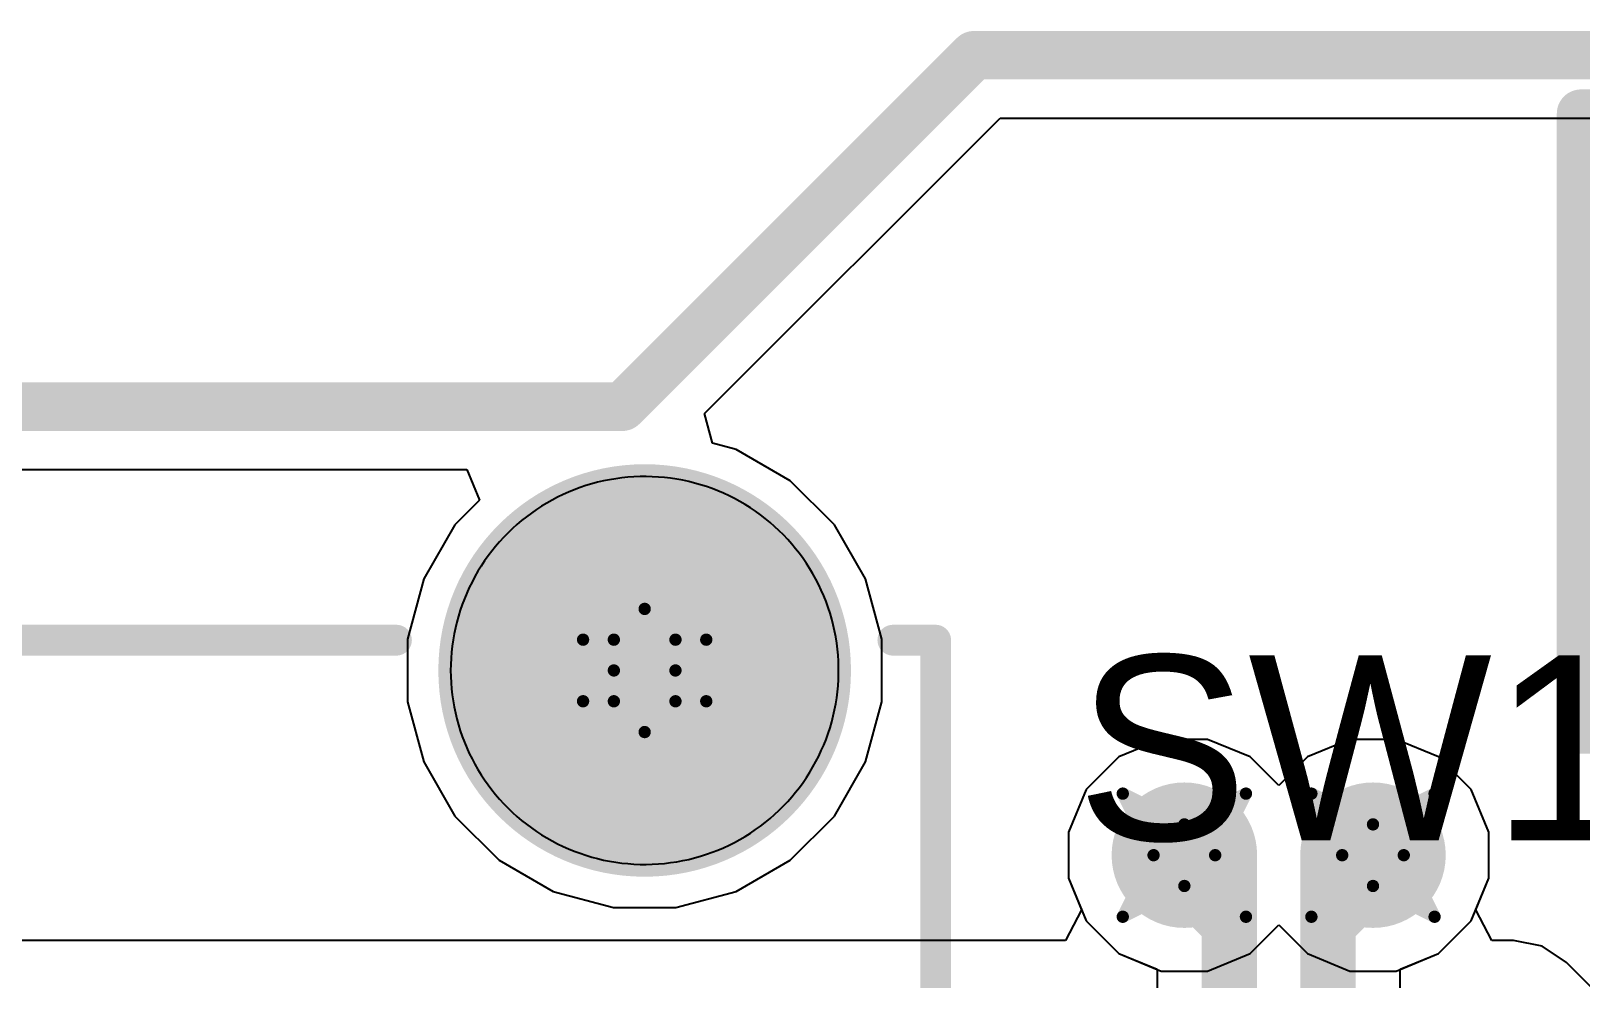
# Model space of a CAD drawing. Header units: inches. Extents: x -3 to 289, y -11 to 89.
# Drawn here: x 88.65 to 95.04, y 36.71 to 40.62 of the extents above; entities that cross this region are included whole.
import ezdxf

# ---------------------------------------------------------------- set-up
doc = ezdxf.new("R2010")
doc.units = ezdxf.units.IN
for name, color, linetype in [('Board Cutout', 216, 'Continuous'), ('Bottom Layer', 5, 'Continuous'), ('Bottom Solder', 6, 'Continuous'), ('Drill Drawing', 1, 'Continuous'), ('Layer 1', 16, 'Continuous'), ('Layer 2', 76, 'Continuous'), ('Multi-Layer', 9, 'Continuous'), ('Pad Holes', 156, 'Continuous'), ('Top Layer', 1, 'Continuous'), ('Top Overlay', 2, 'Continuous'), ('Top Paste', 8, 'Continuous'), ('Top Solder', 216, 'Continuous'), ('Via Holes', 16, 'Continuous')]:
    doc.layers.add(name, color=color, linetype=linetype)
doc.styles.add('Arial', font='', dxfattribs={"height": 0.2})
doc.styles.get('Arial').set_extended_font_data('Arial')

# ---------------------------------------------------------------- blocks, each defined once
blk = doc.blocks.new('SSSS711403_17')
at = {"layer": 'Bottom Layer'}
h = blk.add_hatch(color=5, dxfattribs=at)
edge = h.paths.add_edge_path()
edge.add_arc((-5.100066, -1.875028), 0.7999984, 0, 360)
at = {"layer": 'Bottom Solder'}
h = blk.add_hatch(color=6, dxfattribs=at)
edge = h.paths.add_edge_path()
edge.add_arc((-5.100066, -1.875028), 0.8507984, 0, 360)
at = {"layer": 'Layer 1'}
h = blk.add_hatch(color=16, dxfattribs=at)
edge = h.paths.add_edge_path()
edge.add_arc((-5.100066, -1.875028), 0.7999984, 0, 360)
at = {"layer": 'Layer 2'}
h = blk.add_hatch(color=76, dxfattribs=at)
edge = h.paths.add_edge_path()
edge.add_arc((-5.100066, -1.875028), 0.7999984, 0, 360)
at = {"layer": 'Multi-Layer'}
h = blk.add_hatch(color=9, dxfattribs=at)
edge = h.paths.add_edge_path()
edge.add_arc((-5.100066, -1.875028), 0.7999984, 0, 360)
at = {"layer": 'Pad Holes'}
h = blk.add_hatch(color=7, dxfattribs=at)
edge = h.paths.add_edge_path()
edge.add_arc((-5.100066, -1.875028), 0.499999, 0, 360)
at = {"layer": 'Top Layer'}
h = blk.add_hatch(color=1, dxfattribs=at)
edge = h.paths.add_edge_path()
edge.add_arc((-5.100066, -1.875028), 0.7999984, 0, 360)
at = {"layer": 'Top Solder'}
h = blk.add_hatch(color=216, dxfattribs=at)
edge = h.paths.add_edge_path()
edge.add_arc((-5.100066, -1.875028), 0.8507984, 0, 360)
at = {"layer": 'Top Overlay', "const_width": 0.127}
for points in [[(-6.2999874, 1.124966), (-6.2999874, -1.999996)], [(-6.123584399999999, -1.999996), (-6.2999874, -1.999996)], [(4.0765476, -1.999996), (-4.0765476, -1.999996)]]:
    blk.add_lwpolyline(points, dxfattribs=at)
at = {"layer": 'Top Overlay', "const_width": 0.0635}
for points in [[(-6.3317374, -1.999996, 1), (-6.268237399999999, -1.999996, 1)], [(-6.3317374, -1.999996, 1), (-6.268237399999999, -1.999996, 1)], [(-6.155334399999999, -1.999996, 1), (-6.0918344, -1.999996, 1)], [(-4.108297599999999, -1.999996, 1), (-4.0447976, -1.999996, 1)]]:
    blk.add_lwpolyline(points, format="xyb", close=True, dxfattribs=at)
at = {"layer": 'Top Paste'}
for p, q in [((-5.2320698, -1.0860024), (-5.256911, -1.090549)), ((-5.2071016, -1.0822178), (-5.2320698, -1.0860024)), ((-5.1820064, -1.079246), (-5.2071016, -1.0822178)), ((-5.1568604, -1.0770362), (-5.1820064, -1.079246)), ((-5.131638199999999, -1.0756646), (-5.1568604, -1.0770362)), ((-5.106390599999999, -1.075055), (-5.131638199999999, -1.0756646)), ((-5.106390599999999, -1.075055), (-5.106390599999999, -1.075055)), ((-5.0811176, -1.0752582), (-5.106390599999999, -1.075055)), ((-5.0558954, -1.0762488), (-5.0811176, -1.0752582)), ((-5.0306986, -1.0780522), (-5.0558954, -1.0762488)), ((-5.005578, -1.080643), (-5.0306986, -1.0780522)), ((-4.9805336, -1.0840212), (-5.005578, -1.080643)), ((-4.9556162, -1.0881868), (-4.9805336, -1.0840212)), ((-5.425058999999999, -1.144016), (-5.4479952, -1.1546586)), ((-5.4018434, -1.1341354), (-5.425058999999999, -1.144016)), ((-5.3782976, -1.124966), (-5.4018434, -1.1341354)), ((-5.3544724, -1.1165586), (-5.3782976, -1.124966)), ((-5.3303932, -1.1089132), (-5.3544724, -1.1165586)), ((-5.3061108, -1.1020298), (-5.3303932, -1.1089132)), ((-5.2815998, -1.0959084), (-5.3061108, -1.1020298)), ((-5.256911, -1.090549), (-5.2815998, -1.0959084)), ((-4.930851199999999, -1.0931398), (-4.9556162, -1.0881868)), ((-4.906263999999999, -1.0988548), (-4.930851199999999, -1.0931398)), ((-4.8818546, -1.1053572), (-4.906263999999999, -1.0988548)), ((-4.8576738, -1.112647), (-4.8818546, -1.1053572)), ((-4.8337216, -1.1206734), (-4.8576738, -1.112647)), ((-4.8100234, -1.1294618), (-4.8337216, -1.1206734)), ((-4.78663, -1.1389868), (-4.8100234, -1.1294618)), ((-4.7635668, -1.1492484), (-4.78663, -1.1389868)), ((-4.7408084, -1.1602212), (-4.7635668, -1.1492484)), ((-5.5359554, -1.204214), (-5.5569104, -1.218311)), ((-5.5145686, -1.1907774), (-5.5359554, -1.204214)), ((-5.49275, -1.1780266), (-5.5145686, -1.1907774)), ((-5.4705504, -1.165987), (-5.49275, -1.1780266)), ((-5.4479952, -1.1546586), (-5.4705504, -1.165987)), ((-4.718431, -1.1719306), (-4.7408084, -1.1602212)), ((-4.6964346, -1.1843258), (-4.718431, -1.1719306)), ((-4.674819199999999, -1.1974068), (-4.6964346, -1.1843258)), ((-4.653635599999999, -1.2111736), (-4.674819199999999, -1.1974068)), ((-4.6329092, -1.2256008), (-4.653635599999999, -1.2111736)), ((-5.6169814, -1.2644628), (-5.636006, -1.2810744)), ((-5.5974488, -1.2484354), (-5.6169814, -1.2644628)), ((-5.5774082, -1.233043), (-5.5974488, -1.2484354)), ((-5.5569104, -1.218311), (-5.5774082, -1.233043)), ((-4.61264, -1.240663), (-4.6329092, -1.2256008)), ((-4.5928534, -1.2563602), (-4.61264, -1.240663)), ((-4.573574799999999, -1.2726924), (-4.5928534, -1.2563602)), ((-4.5548296, -1.2896088), (-4.573574799999999, -1.2726924)), ((-5.6897778, -1.3344398), (-5.7065418, -1.353312)), ((-5.6724042, -1.3160756), (-5.6897778, -1.3344398)), ((-5.6544718, -1.2982956), (-5.6724042, -1.3160756)), ((-5.636006, -1.2810744), (-5.6544718, -1.2982956)), ((-4.536617799999999, -1.3071094), (-4.5548296, -1.2896088)), ((-4.518964799999999, -1.3251942), (-4.536617799999999, -1.3071094)), ((-4.501896, -1.3438124), (-4.518964799999999, -1.3251942)), ((-5.7382664, -1.3926312), (-5.7531762, -1.413002)), ((-5.7226962, -1.3727176), (-5.7382664, -1.3926312)), ((-5.7065418, -1.353312), (-5.7226962, -1.3727176)), ((-4.4854368, -1.362964), (-4.501896, -1.3438124)), ((-4.4695618, -1.3825982), (-4.4854368, -1.362964)), ((-4.4543472, -1.4027658), (-4.4695618, -1.3825982)), ((-4.4397422, -1.4233906), (-4.4543472, -1.4027658)), ((-5.7810146, -1.4551406), (-5.7939432, -1.4768576)), ((-5.767425599999999, -1.4338554), (-5.7810146, -1.4551406)), ((-5.7531762, -1.413002), (-5.767425599999999, -1.4338554)), ((-4.425823, -1.4444472), (-4.4397422, -1.4233906)), ((-4.412564199999999, -1.465961), (-4.425823, -1.4444472)), ((-4.3999912, -1.4878558), (-4.412564199999999, -1.465961)), ((-5.8176668, -1.5214346), (-5.8284872, -1.5442692)), ((-5.806160599999999, -1.4989556), (-5.8176668, -1.5214346)), ((-5.7939432, -1.4768576), (-5.806160599999999, -1.4989556)), ((-4.3881294, -1.510157), (-4.3999912, -1.4878558)), ((-4.3769534, -1.5328138), (-4.3881294, -1.510157)), ((-4.366514, -1.5558008), (-4.3769534, -1.5328138)), ((-5.847892799999999, -1.5908782), (-5.856503399999999, -1.6146526)), ((-5.838571, -1.567434), (-5.847892799999999, -1.5908782)), ((-5.8284872, -1.5442692), (-5.838571, -1.567434)), ((-4.3568112, -1.579118), (-4.366514, -1.5558008)), ((-4.347845, -1.60274), (-4.3568112, -1.579118)), ((-5.864351999999999, -1.6386556), (-5.871438599999999, -1.6628872)), ((-5.856503399999999, -1.6146526), (-5.864351999999999, -1.6386556)), ((-4.3396154, -1.626616), (-4.347845, -1.60274)), ((-4.3321478, -1.650746), (-4.3396154, -1.626616)), ((-4.325442199999999, -1.6751046), (-4.3321478, -1.650746)), ((-5.883274999999999, -1.7119854), (-5.888024799999999, -1.7368012)), ((-5.877737799999999, -1.6873474), (-5.883274999999999, -1.7119854)), ((-5.871438599999999, -1.6628872), (-5.877737799999999, -1.6873474)), ((-4.319523999999999, -1.699641), (-4.325442199999999, -1.6751046)), ((-4.3143678, -1.7243806), (-4.319523999999999, -1.699641)), ((-4.3100244, -1.7492472), (-4.3143678, -1.7243806)), ((-5.8951876, -1.7868138), (-5.897575199999999, -1.8119344)), ((-5.8920126, -1.761744), (-5.8951876, -1.7868138)), ((-5.888024799999999, -1.7368012), (-5.8920126, -1.761744)), ((-4.306443, -1.7742662), (-4.3100244, -1.7492472)), ((-4.303649, -1.7993614), (-4.306443, -1.7742662)), ((-5.8991754, -1.8371566), (-5.899962799999999, -1.8624042)), ((-5.897575199999999, -1.8119344), (-5.8991754, -1.8371566)), ((-4.3016678, -1.8245328), (-4.303649, -1.7993614)), ((-4.300473999999999, -1.8497804), (-4.3016678, -1.8245328)), ((-4.300067599999999, -1.875028), (-4.300473999999999, -1.8497804)), ((-5.899962799999999, -1.8624042), (-5.899962799999999, -1.8876518)), ((-5.899962799999999, -1.8876518), (-5.8991754, -1.9128994)), ((-5.8991754, -1.9128994), (-5.897575199999999, -1.9381216)), ((-4.3016678, -1.9255232), (-4.300473999999999, -1.9002756)), ((-4.300473999999999, -1.9002756), (-4.300067599999999, -1.875028)), ((-5.897575199999999, -1.9381216), (-5.8951876, -1.9632422)), ((-5.8951876, -1.9632422), (-5.8920126, -1.988312)), ((-4.3100244, -2.0008088), (-4.306443, -1.9757898)), ((-4.306443, -1.9757898), (-4.303649, -1.9506946)), ((-4.303649, -1.9506946), (-4.3016678, -1.9255232)), ((-5.8920126, -1.988312), (-5.888024799999999, -2.0132548)), ((-5.888024799999999, -2.0132548), (-5.883274999999999, -2.0380706)), ((-5.883274999999999, -2.0380706), (-5.877737799999999, -2.0627086)), ((-4.319523999999999, -2.050415), (-4.3143678, -2.0256754)), ((-4.3143678, -2.0256754), (-4.3100244, -2.0008088)), ((-5.877737799999999, -2.0627086), (-5.871438599999999, -2.0871688)), ((-5.871438599999999, -2.0871688), (-5.864351999999999, -2.1114004)), ((-4.3396154, -2.12344), (-4.3321478, -2.09931)), ((-4.3321478, -2.09931), (-4.325442199999999, -2.0749514)), ((-4.325442199999999, -2.0749514), (-4.319523999999999, -2.050415)), ((-5.864351999999999, -2.1114004), (-5.856503399999999, -2.1354034)), ((-5.856503399999999, -2.1354034), (-5.847892799999999, -2.1591778)), ((-5.847892799999999, -2.1591778), (-5.838571, -2.182622)), ((-4.366514, -2.1942552), (-4.3568112, -2.170938)), ((-4.3568112, -2.170938), (-4.347845, -2.147316)), ((-4.347845, -2.147316), (-4.3396154, -2.12344)), ((-5.838571, -2.182622), (-5.8284872, -2.2057868)), ((-5.8284872, -2.2057868), (-5.8176668, -2.2286214)), ((-5.8176668, -2.2286214), (-5.806160599999999, -2.2511004)), ((-4.3881294, -2.239899), (-4.3769534, -2.2172422)), ((-4.3769534, -2.2172422), (-4.366514, -2.1942552)), ((-5.806160599999999, -2.2511004), (-5.7939432, -2.2731984)), ((-5.7939432, -2.2731984), (-5.7810146, -2.2949154)), ((-5.7810146, -2.2949154), (-5.767425599999999, -2.3162006)), ((-4.425823, -2.3056088), (-4.412564199999999, -2.284095)), ((-4.412564199999999, -2.284095), (-4.3999912, -2.2622002)), ((-4.3999912, -2.2622002), (-4.3881294, -2.239899)), ((-5.767425599999999, -2.3162006), (-5.7531762, -2.337054)), ((-5.7531762, -2.337054), (-5.7382664, -2.3574248)), ((-5.7382664, -2.3574248), (-5.7226962, -2.3773384)), ((-4.4695618, -2.3674578), (-4.4543472, -2.3472902)), ((-4.4543472, -2.3472902), (-4.4397422, -2.3266654)), ((-4.4397422, -2.3266654), (-4.425823, -2.3056088)), ((-5.7226962, -2.3773384), (-5.7065418, -2.396744)), ((-5.7065418, -2.396744), (-5.6897778, -2.4156162)), ((-5.6897778, -2.4156162), (-5.6724042, -2.4339804)), ((-4.536617799999999, -2.4429466), (-4.518964799999999, -2.4248618)), ((-4.518964799999999, -2.4248618), (-4.501896, -2.4062436)), ((-4.501896, -2.4062436), (-4.4854368, -2.387092)), ((-4.4854368, -2.387092), (-4.4695618, -2.3674578)), ((-5.6724042, -2.4339804), (-5.6544718, -2.4517604)), ((-5.6544718, -2.4517604), (-5.636006, -2.4689816)), ((-5.636006, -2.4689816), (-5.6169814, -2.4855932)), ((-5.6169814, -2.4855932), (-5.5974488, -2.5016206)), ((-4.5928534, -2.4936958), (-4.573574799999999, -2.4773636)), ((-4.573574799999999, -2.4773636), (-4.5548296, -2.4604472)), ((-4.5548296, -2.4604472), (-4.536617799999999, -2.4429466)), ((-5.5974488, -2.5016206), (-5.5774082, -2.517013)), ((-5.5774082, -2.517013), (-5.5569104, -2.531745)), ((-5.5569104, -2.531745), (-5.5359554, -2.545842)), ((-5.5359554, -2.545842), (-5.5145686, -2.5592786)), ((-4.6964346, -2.5657302), (-4.674819199999999, -2.5526492)), ((-4.674819199999999, -2.5526492), (-4.653635599999999, -2.5388824)), ((-4.653635599999999, -2.5388824), (-4.6329092, -2.5244552)), ((-4.6329092, -2.5244552), (-4.61264, -2.509393)), ((-4.61264, -2.509393), (-4.5928534, -2.4936958)), ((-5.5145686, -2.5592786), (-5.49275, -2.5720294)), ((-5.49275, -2.5720294), (-5.4705504, -2.584069)), ((-5.4705504, -2.584069), (-5.4479952, -2.5953974)), ((-5.4479952, -2.5953974), (-5.425058999999999, -2.60604)), ((-5.425058999999999, -2.60604), (-5.4018434, -2.6159206)), ((-5.4018434, -2.6159206), (-5.3782976, -2.62509)), ((-4.8100234, -2.6205942), (-4.78663, -2.6110692)), ((-4.78663, -2.6110692), (-4.7635668, -2.6008076)), ((-4.7635668, -2.6008076), (-4.7408084, -2.5898348)), ((-4.7408084, -2.5898348), (-4.718431, -2.5781254)), ((-4.718431, -2.5781254), (-4.6964346, -2.5657302)), ((-5.3782976, -2.62509), (-5.3544724, -2.6334974)), ((-5.3544724, -2.6334974), (-5.3303932, -2.6411428)), ((-5.3303932, -2.6411428), (-5.3061108, -2.6480262)), ((-5.3061108, -2.6480262), (-5.2815998, -2.6541476)), ((-5.2815998, -2.6541476), (-5.256911, -2.659507)), ((-5.256911, -2.659507), (-5.2320698, -2.6640536)), ((-5.2320698, -2.6640536), (-5.2071016, -2.6678382)), ((-5.2071016, -2.6678382), (-5.1820064, -2.67081)), ((-5.1820064, -2.67081), (-5.1568604, -2.6730198)), ((-5.1568604, -2.6730198), (-5.131638199999999, -2.6743914)), ((-5.131638199999999, -2.6743914), (-5.106390599999999, -2.675001)), ((-5.106390599999999, -2.675001), (-5.0811176, -2.6747978)), ((-5.0811176, -2.6747978), (-5.0558954, -2.6738072)), ((-5.0558954, -2.6738072), (-5.0306986, -2.6720038)), ((-5.0306986, -2.6720038), (-5.005578, -2.669413)), ((-5.005578, -2.669413), (-4.9805336, -2.6660348)), ((-4.9805336, -2.6660348), (-4.9556162, -2.6618692)), ((-4.9556162, -2.6618692), (-4.930851199999999, -2.6569162)), ((-4.930851199999999, -2.6569162), (-4.906263999999999, -2.6512012)), ((-4.906263999999999, -2.6512012), (-4.8818546, -2.6446988)), ((-4.8818546, -2.6446988), (-4.8576738, -2.637409)), ((-4.8576738, -2.637409), (-4.8337216, -2.6293826)), ((-4.8337216, -2.6293826), (-4.8100234, -2.6205942))]:
    blk.add_line(p, q, dxfattribs=at)
blk = doc.blocks.new('HDR1X2__87')
at = {"layer": 'Bottom Layer'}
blk.add_hatch(color=5, dxfattribs=at).paths.add_polyline_path([(-0.74999977, 0.74999977), (0.74999977, 0.74999977), (0.74999977, -0.74999977), (-0.74999977, -0.74999977)])
h = blk.add_hatch(color=5, dxfattribs=at)
edge = h.paths.add_edge_path()
edge.add_arc((2.54, 0), 0.7499985, 0, 360)
at = {"layer": 'Bottom Solder'}
blk.add_hatch(color=6, dxfattribs=at).paths.add_polyline_path([(-0.85159977, 0.85159977), (0.85159977, 0.85159977), (0.85159977, -0.85159977), (-0.85159977, -0.85159977)])
h = blk.add_hatch(color=6, dxfattribs=at)
edge = h.paths.add_edge_path()
edge.add_arc((2.54, 0), 0.8515985, 0, 360)
at = {"layer": 'Layer 1'}
blk.add_hatch(color=16, dxfattribs=at).paths.add_polyline_path([(-0.74999977, 0.74999977), (0.74999977, 0.74999977), (0.74999977, -0.74999977), (-0.74999977, -0.74999977)])
h = blk.add_hatch(color=16, dxfattribs=at)
edge = h.paths.add_edge_path()
edge.add_arc((2.54, 0), 0.7499985, 0, 360)
at = {"layer": 'Layer 2'}
blk.add_hatch(color=76, dxfattribs=at).paths.add_polyline_path([(-0.74999977, 0.74999977), (0.74999977, 0.74999977), (0.74999977, -0.74999977), (-0.74999977, -0.74999977)])
h = blk.add_hatch(color=76, dxfattribs=at)
edge = h.paths.add_edge_path()
edge.add_arc((2.54, 0), 0.7499985, 0, 360)
at = {"layer": 'Multi-Layer'}
blk.add_hatch(color=9, dxfattribs=at).paths.add_polyline_path([(-0.74999977, 0.74999977), (0.74999977, 0.74999977), (0.74999977, -0.74999977), (-0.74999977, -0.74999977)])
h = blk.add_hatch(color=9, dxfattribs=at)
edge = h.paths.add_edge_path()
edge.add_arc((2.54, 0), 0.7499985, 0, 360)
at = {"layer": 'Pad Holes'}
h = blk.add_hatch(color=7, dxfattribs=at)
edge = h.paths.add_edge_path()
edge.add_arc((0, 0), 0.4499991, 0, 360)
h = blk.add_hatch(color=7, dxfattribs=at)
edge = h.paths.add_edge_path()
edge.add_arc((2.54, 0), 0.4499991, 0, 360)
at = {"layer": 'Top Layer'}
blk.add_hatch(color=1, dxfattribs=at).paths.add_polyline_path([(-0.74999977, 0.74999977), (0.74999977, 0.74999977), (0.74999977, -0.74999977), (-0.74999977, -0.74999977)])
h = blk.add_hatch(color=1, dxfattribs=at)
edge = h.paths.add_edge_path()
edge.add_arc((2.54, 0), 0.7499985, 0, 360)
at = {"layer": 'Top Solder'}
blk.add_hatch(color=216, dxfattribs=at).paths.add_polyline_path([(-0.85159977, 0.85159977), (0.85159977, 0.85159977), (0.85159977, -0.85159977), (-0.85159977, -0.85159977)])
h = blk.add_hatch(color=216, dxfattribs=at)
edge = h.paths.add_edge_path()
edge.add_arc((2.54, 0), 0.8515985, 0, 360)
at = {"layer": 'Top Overlay', "const_width": 0.1999996}
for points in [[(-1.27, 1.27), (-1.27, -1.27)], [(3.81, 1.27), (-1.27, 1.27)], [(3.81, 1.27), (3.81, -1.27)], [(3.81, -1.27), (-1.27, -1.27)]]:
    blk.add_lwpolyline(points, dxfattribs=at)
at = {"layer": 'Top Overlay', "const_width": 0.0999998}
for points in [[(-1.3199999, 1.27, 1), (-1.2200001, 1.27, 1)], [(-1.3199999, 1.27, 1), (-1.2200001, 1.27, 1)], [(3.7600001, 1.27, 1), (3.8599999, 1.27, 1)], [(3.7600001, 1.27, 1), (3.8599999, 1.27, 1)], [(-1.3199999, -1.27, 1), (-1.2200001, -1.27, 1)], [(-1.3199999, -1.27, 1), (-1.2200001, -1.27, 1)], [(3.7600001, -1.27, 1), (3.8599999, -1.27, 1)], [(3.7600001, -1.27, 1), (3.8599999, -1.27, 1)]]:
    blk.add_lwpolyline(points, format="xyb", close=True, dxfattribs=at)

msp = doc.modelspace()

# ---------------------------------------------------------------- hatches: boundary and pattern name
at = {"layer": 'Bottom Layer'}
h = msp.add_hatch(color=5, dxfattribs=at)
edge = h.paths.add_edge_path()
edge.add_arc((93.40764148, 37.21969695999999), 0.2999994, 0, 360)
h = msp.add_hatch(color=5, dxfattribs=at)
edge = h.paths.add_edge_path()
edge.add_arc((94.18544028, 37.21969695999999), 0.2999994, 0, 360)
at = {"layer": 'Layer 1'}
h = msp.add_hatch(color=16, dxfattribs=at)
edge = h.paths.add_edge_path()
edge.add_arc((93.40764148, 37.21969695999999), 0.2999994, 0, 360)
h = msp.add_hatch(color=16, dxfattribs=at)
edge = h.paths.add_edge_path()
edge.add_arc((94.18544028, 37.21969695999999), 0.2999994, 0, 360)
at = {"layer": 'Layer 2'}
h = msp.add_hatch(color=76, dxfattribs=at)
edge = h.paths.add_edge_path()
edge.add_arc((93.40764148, 37.21969695999999), 0.2999994, 0, 360)
h = msp.add_hatch(color=76, dxfattribs=at)
edge = h.paths.add_edge_path()
edge.add_arc((94.18544028, 37.21969695999999), 0.2999994, 0, 360)
at = {"layer": 'Top Layer'}
h = msp.add_hatch(color=1, dxfattribs=at)
edge = h.paths.add_edge_path()
edge.add_arc((93.40764148, 37.21969695999999), 0.2999994, 0, 360)
h = msp.add_hatch(color=1, dxfattribs=at)
edge = h.paths.add_edge_path()
edge.add_arc((94.18544028, 37.21969695999999), 0.2999994, 0, 360)
at = {"layer": 'Via Holes'}
h = msp.add_hatch(color=7, dxfattribs=at)
edge = h.paths.add_edge_path()
edge.add_arc((93.40764148, 37.21969695999999), 0.1499997, 0, 360)
h = msp.add_hatch(color=7, dxfattribs=at)
edge = h.paths.add_edge_path()
edge.add_arc((94.18544028, 37.21969695999999), 0.1499997, 0, 360)

# ---------------------------------------------------------------- linework, layer by layer
at = {"layer": 'Board Cutout', "const_width": 0.1999996}
for points in [[(91.09013277999999, 39.0696831), (92.54020607999999, 40.5197564)], [(92.54020607999999, 40.5197564), (123.057539, 40.5197564)], [(80.99007678, 39.0696831), (91.09013277999999, 39.0696831)]]:
    msp.add_lwpolyline(points, dxfattribs=at)
at = {"layer": 'Board Cutout', "const_width": 0.0999998}
for points in [[(92.49020618, 40.5197564, 1), (92.59020598, 40.5197564, 1)], [(92.49020618, 40.5197564, 1), (92.59020598, 40.5197564, 1)], [(91.04013288, 39.0696831, 1), (91.14013268, 39.0696831, 1)], [(91.04013288, 39.0696831, 1), (91.14013268, 39.0696831, 1)]]:
    msp.add_lwpolyline(points, format="xyb", close=True, dxfattribs=at)
at = {"layer": 'Bottom Layer'}
for p, q in [((91.42851411999999, 39.04183454), (92.64747281999999, 40.26079324)), ((92.64747281999999, 40.26079324), (114.09417618, 40.26082118)), ((91.4613868, 38.91916269999999), (91.42851411999999, 39.04183454)), ((91.55954256, 38.892861), (91.4613868, 38.91916269999999)), ((91.78250883999999, 38.76413126), (91.55954256, 38.892861)), ((81.7153941, 38.81071994), (90.44872689999998, 38.81071994)), ((90.44872689999998, 38.81071994), (90.50133283999999, 38.68371994)), ((91.9645608, 38.5820793), (91.78250883999999, 38.76413126)), ((90.50133283999999, 38.68371994), (90.39969219999999, 38.5820793)), ((90.39969219999999, 38.5820793), (90.27096245999999, 38.35911302)), ((92.09329054, 38.35911302), (91.9645608, 38.5820793)), ((90.27096245999999, 38.35911302), (90.2043281, 38.1104267)), ((92.1599249, 38.1104267), (92.09329054, 38.35911302)), ((90.2043281, 38.1104267), (90.2043281, 37.85296722)), ((92.1599249, 37.85296722), (92.1599249, 38.1104267)), ((90.2043281, 37.85296722), (90.27096245999999, 37.6042809)), ((92.09329054, 37.6042809), (92.1599249, 37.85296722)), ((93.3126023, 37.69749636), (93.13698923999999, 37.62475584)), ((93.50268066, 37.69749636), (93.3126023, 37.69749636)), ((93.67829371999999, 37.62475584), (93.50268066, 37.69749636)), ((94.0904011, 37.69749636), (93.91478803999999, 37.62475584)), ((94.28047946, 37.69749636), (94.0904011, 37.69749636)), ((94.45609252, 37.62475584), (94.28047946, 37.69749636)), ((90.27096245999999, 37.6042809), (90.39969219999999, 37.38131462)), ((91.9645608, 37.38131462), (92.09329054, 37.6042809)), ((93.13698923999999, 37.62475584), (93.0025826, 37.4903492)), ((93.79654088, 37.50650868), (93.67829371999999, 37.62475584)), ((93.91478803999999, 37.62475584), (93.79654088, 37.50650868)), ((94.59049916, 37.4903492), (94.45609252, 37.62475584)), ((93.0025826, 37.4903492), (92.92984208, 37.31473613999999)), ((94.66323968, 37.31473613999999), (94.59049916, 37.4903492)), ((90.39969219999999, 37.38131462), (90.58174416, 37.19926266)), ((91.78250883999999, 37.19926266), (91.9645608, 37.38131462)), ((92.92984208, 37.31473613999999), (92.92984208, 37.12465778)), ((94.66323968, 37.12465778), (94.66323968, 37.31473613999999)), ((90.58174416, 37.19926266), (90.80471044, 37.07053292)), ((91.55954256, 37.07053292), (91.78250883999999, 37.19926266)), ((92.92984208, 37.12465778), (93.0025826, 36.94904472)), ((94.59049916, 36.94904472), (94.66323968, 37.12465778)), ((90.80471044, 37.07053292), (91.05339676, 37.00389856)), ((91.31085624, 37.00389856), (91.55954256, 37.07053292)), ((91.05339676, 37.00389856), (91.31085624, 37.00389856)), ((93.0025826, 36.94904472), (93.13698923999999, 36.81463808)), ((94.45609252, 36.81463808), (94.59049916, 36.94904472)), ((93.13698923999999, 36.81463808), (93.29551826, 36.748974)), ((94.2975635, 36.748974), (94.45609252, 36.81463808)), ((93.29551826, 36.748974), (93.29551826, 36.38391757999999)), ((94.2975635, 36.0922189), (94.2975635, 36.748974))]:
    msp.add_line(p, q, dxfattribs=at)
at = {"layer": 'Bottom Layer', "const_width": 0.2286}
for points in [[(93.59334088, 36.26055486), (93.59334088, 37.21969695999999)], [(93.99974087999999, 36.0922189), (93.99974087999999, 37.21969695999999)]]:
    msp.add_lwpolyline(points, dxfattribs=at)
at = {"layer": 'Bottom Layer', "const_width": 0.1143}
for points in [[(93.53619087999999, 37.21969695999999, 1), (93.65049087999999, 37.21969695999999, 1)], [(93.94259088, 37.21969695999999, 1), (94.05689088, 37.21969695999999, 1)]]:
    msp.add_lwpolyline(points, format="xyb", close=True, dxfattribs=at)
at = {"layer": 'Drill Drawing', "const_width": 0.0508}
for points in [[(91.0551265, 38.10869696), (91.1821265, 38.23569696)], [(91.1821265, 38.23569696), (91.3091265, 38.10869696)], [(90.92812649999999, 38.10869696), (91.0551265, 37.98169695999999)], [(90.92812649999999, 38.10869696), (91.0551265, 38.10869696)], [(91.3091265, 38.10869696), (91.4361265, 38.10869696)], [(91.3091265, 37.98169695999999), (91.4361265, 38.10869696)], [(90.92812649999999, 37.85469696), (91.0551265, 37.98169695999999)], [(91.3091265, 37.98169695999999), (91.4361265, 37.85469696)], [(90.92812649999999, 37.85469696), (91.0551265, 37.85469696)], [(91.0551265, 37.85469696), (91.1821265, 37.72769696)], [(91.1821265, 37.72769696), (91.3091265, 37.85469696)], [(91.3091265, 37.85469696), (91.4361265, 37.85469696)], [(93.15364147999999, 37.47369696), (93.40764148, 37.34669696)], [(93.15364147999999, 37.47369696), (93.28064148, 37.21969695999999)], [(93.40764148, 37.34669696), (93.66164147999999, 37.47369696)], [(93.53464147999999, 37.21969695999999), (93.66164147999999, 37.47369696)], [(93.93144027999999, 37.47369696), (94.18544028, 37.34669696)], [(93.93144027999999, 37.47369696), (94.05844027999999, 37.21969695999999)], [(94.18544028, 37.34669696), (94.43944028, 37.47369696)], [(94.31244027999999, 37.21969695999999), (94.43944028, 37.47369696)], [(93.15364147999999, 36.96569696), (93.28064148, 37.21969695999999)], [(93.53464147999999, 37.21969695999999), (93.66164147999999, 36.96569696)], [(93.93144027999999, 36.96569696), (94.05844027999999, 37.21969695999999)], [(94.31244027999999, 37.21969695999999), (94.43944028, 36.96569696)], [(93.15364147999999, 36.96569696), (93.40764148, 37.09269696)], [(93.40764148, 37.09269696), (93.66164147999999, 36.96569696)], [(93.93144027999999, 36.96569696), (94.18544028, 37.09269696)], [(94.18544028, 37.09269696), (94.43944028, 36.96569696)]]:
    msp.add_lwpolyline(points, dxfattribs=at)
at = {"layer": 'Drill Drawing', "const_width": 0.0254}
for points in [[(91.1694265, 38.23569696, 1), (91.19482649999999, 38.23569696, 1)], [(91.1694265, 38.23569696, 1), (91.19482649999999, 38.23569696, 1)], [(90.9154265, 38.10869696, 1), (90.94082649999999, 38.10869696, 1)], [(90.9154265, 38.10869696, 1), (90.94082649999999, 38.10869696, 1)], [(91.04242649999999, 38.10869696, 1), (91.0678265, 38.10869696, 1)], [(91.04242649999999, 38.10869696, 1), (91.0678265, 38.10869696, 1)], [(91.2964265, 38.10869696, 1), (91.32182649999999, 38.10869696, 1)], [(91.2964265, 38.10869696, 1), (91.32182649999999, 38.10869696, 1)], [(91.42342649999999, 38.10869696, 1), (91.4488265, 38.10869696, 1)], [(91.42342649999999, 38.10869696, 1), (91.4488265, 38.10869696, 1)], [(91.04242649999999, 37.98169695999999, 1), (91.0678265, 37.98169695999999, 1)], [(91.04242649999999, 37.98169695999999, 1), (91.0678265, 37.98169695999999, 1)], [(91.2964265, 37.98169695999999, 1), (91.32182649999999, 37.98169695999999, 1)], [(91.2964265, 37.98169695999999, 1), (91.32182649999999, 37.98169695999999, 1)], [(90.9154265, 37.85469696, 1), (90.94082649999999, 37.85469696, 1)], [(90.9154265, 37.85469696, 1), (90.94082649999999, 37.85469696, 1)], [(91.04242649999999, 37.85469696, 1), (91.0678265, 37.85469696, 1)], [(91.04242649999999, 37.85469696, 1), (91.0678265, 37.85469696, 1)], [(91.2964265, 37.85469696, 1), (91.32182649999999, 37.85469696, 1)], [(91.2964265, 37.85469696, 1), (91.32182649999999, 37.85469696, 1)], [(91.42342649999999, 37.85469696, 1), (91.4488265, 37.85469696, 1)], [(91.42342649999999, 37.85469696, 1), (91.4488265, 37.85469696, 1)], [(91.1694265, 37.72769696, 1), (91.19482649999999, 37.72769696, 1)], [(91.1694265, 37.72769696, 1), (91.19482649999999, 37.72769696, 1)], [(93.14094148, 37.47369696, 1), (93.16634148, 37.47369696, 1)], [(93.14094148, 37.47369696, 1), (93.16634148, 37.47369696, 1)], [(93.64894147999999, 37.47369696, 1), (93.67434148, 37.47369696, 1)], [(93.64894147999999, 37.47369696, 1), (93.67434148, 37.47369696, 1)], [(93.91874028, 37.47369696, 1), (93.94414028, 37.47369696, 1)], [(93.91874028, 37.47369696, 1), (93.94414028, 37.47369696, 1)], [(94.42674027999999, 37.47369696, 1), (94.45214028, 37.47369696, 1)], [(94.42674027999999, 37.47369696, 1), (94.45214028, 37.47369696, 1)], [(93.39494147999999, 37.34669696, 1), (93.42034148, 37.34669696, 1)], [(93.39494147999999, 37.34669696, 1), (93.42034148, 37.34669696, 1)], [(94.17274028, 37.34669696, 1), (94.19814027999999, 37.34669696, 1)], [(94.17274028, 37.34669696, 1), (94.19814027999999, 37.34669696, 1)], [(93.26794147999999, 37.21969695999999, 1), (93.29334148, 37.21969695999999, 1)], [(93.26794147999999, 37.21969695999999, 1), (93.29334148, 37.21969695999999, 1)], [(93.52194148, 37.21969695999999, 1), (93.54734148, 37.21969695999999, 1)], [(93.52194148, 37.21969695999999, 1), (93.54734148, 37.21969695999999, 1)], [(94.04574028, 37.21969695999999, 1), (94.07114028, 37.21969695999999, 1)], [(94.04574028, 37.21969695999999, 1), (94.07114028, 37.21969695999999, 1)], [(94.29974028, 37.21969695999999, 1), (94.32514027999999, 37.21969695999999, 1)], [(94.29974028, 37.21969695999999, 1), (94.32514027999999, 37.21969695999999, 1)], [(93.39494147999999, 37.09269696, 1), (93.42034148, 37.09269696, 1)], [(93.39494147999999, 37.09269696, 1), (93.42034148, 37.09269696, 1)], [(94.17274028, 37.09269696, 1), (94.19814027999999, 37.09269696, 1)], [(94.17274028, 37.09269696, 1), (94.19814027999999, 37.09269696, 1)], [(93.14094148, 36.96569696, 1), (93.16634148, 36.96569696, 1)], [(93.14094148, 36.96569696, 1), (93.16634148, 36.96569696, 1)], [(93.64894147999999, 36.96569696, 1), (93.67434148, 36.96569696, 1)], [(93.64894147999999, 36.96569696, 1), (93.67434148, 36.96569696, 1)], [(93.91874028, 36.96569696, 1), (93.94414028, 36.96569696, 1)], [(93.91874028, 36.96569696, 1), (93.94414028, 36.96569696, 1)], [(94.42674027999999, 36.96569696, 1), (94.45214028, 36.96569696, 1)], [(94.42674027999999, 36.96569696, 1), (94.45214028, 36.96569696, 1)]]:
    msp.add_lwpolyline(points, format="xyb", close=True, dxfattribs=at)
at = {"layer": 'Layer 1'}
for p, q in [((91.42851411999999, 39.04183454), (92.64747281999999, 40.26079324)), ((92.64747281999999, 40.26079324), (114.09417618, 40.26082118)), ((91.4613868, 38.91916269999999), (91.42851411999999, 39.04183454)), ((91.55954256, 38.892861), (91.4613868, 38.91916269999999)), ((91.78250883999999, 38.76413126), (91.55954256, 38.892861)), ((81.7153941, 38.81071994), (90.44872689999998, 38.81071994)), ((90.44872689999998, 38.81071994), (90.50133283999999, 38.68371994)), ((91.9645608, 38.5820793), (91.78250883999999, 38.76413126)), ((90.50133283999999, 38.68371994), (90.39969219999999, 38.5820793)), ((90.39969219999999, 38.5820793), (90.27096245999999, 38.35911302)), ((92.09329054, 38.35911302), (91.9645608, 38.5820793)), ((90.27096245999999, 38.35911302), (90.2043281, 38.1104267)), ((92.1599249, 38.1104267), (92.09329054, 38.35911302)), ((90.2043281, 38.1104267), (90.2043281, 37.85296722)), ((92.1599249, 37.85296722), (92.1599249, 38.1104267)), ((90.2043281, 37.85296722), (90.27096245999999, 37.6042809)), ((92.09329054, 37.6042809), (92.1599249, 37.85296722)), ((93.3126023, 37.69749636), (93.13698923999999, 37.62475584)), ((93.50268066, 37.69749636), (93.3126023, 37.69749636)), ((93.67829371999999, 37.62475584), (93.50268066, 37.69749636)), ((94.0904011, 37.69749636), (93.91478803999999, 37.62475584)), ((94.28047946, 37.69749636), (94.0904011, 37.69749636)), ((94.45609252, 37.62475584), (94.28047946, 37.69749636)), ((90.27096245999999, 37.6042809), (90.39969219999999, 37.38131462)), ((91.9645608, 37.38131462), (92.09329054, 37.6042809)), ((93.13698923999999, 37.62475584), (93.0025826, 37.4903492)), ((93.79654088, 37.50650868), (93.67829371999999, 37.62475584)), ((93.91478803999999, 37.62475584), (93.79654088, 37.50650868)), ((94.59049916, 37.4903492), (94.45609252, 37.62475584)), ((93.0025826, 37.4903492), (92.92984208, 37.31473613999999)), ((94.66323968, 37.31473613999999), (94.59049916, 37.4903492)), ((90.39969219999999, 37.38131462), (90.58174416, 37.19926266)), ((91.78250883999999, 37.19926266), (91.9645608, 37.38131462)), ((92.92984208, 37.31473613999999), (92.92984208, 37.12465778)), ((94.66323968, 37.12465778), (94.66323968, 37.31473613999999)), ((90.58174416, 37.19926266), (90.80471044, 37.07053292)), ((91.55954256, 37.07053292), (91.78250883999999, 37.19926266)), ((92.92984208, 37.12465778), (92.9836088, 36.99485362)), ((94.60947295999999, 36.99485362), (94.66323968, 37.12465778)), ((90.80471044, 37.07053292), (91.05339676, 37.00389856)), ((91.31085624, 37.00389856), (91.55954256, 37.07053292)), ((91.05339676, 37.00389856), (91.31085624, 37.00389856)), ((92.9836088, 36.99485362), (92.91784057999999, 36.86785108)), ((94.67524118, 36.86785108), (94.60947295999999, 36.99485362)), ((92.91784057999999, 36.86785108), (73.91578054, 36.86785108)), ((94.76476348, 36.86785108), (94.67524118, 36.86785108)), ((94.76477618, 36.86785362), (94.76476348, 36.86785108)), ((94.88320876, 36.84429258), (94.76477618, 36.86785362)), ((94.98360988, 36.77720864), (94.88320876, 36.84429258)), ((102.82371358, 28.9371024), (94.98360988, 36.77720864))]:
    msp.add_line(p, q, dxfattribs=at)
at = {"layer": 'Layer 2'}
for p, q in [((91.42851411999999, 39.04183454), (92.64747281999999, 40.26079324)), ((92.64747281999999, 40.26079324), (114.09417618, 40.26082118)), ((91.4613868, 38.91916269999999), (91.42851411999999, 39.04183454)), ((91.55954256, 38.892861), (91.4613868, 38.91916269999999)), ((91.78250883999999, 38.76413126), (91.55954256, 38.892861)), ((81.7153941, 38.81071994), (90.44872689999998, 38.81071994)), ((90.44872689999998, 38.81071994), (90.50133283999999, 38.68371994)), ((91.9645608, 38.5820793), (91.78250883999999, 38.76413126)), ((90.50133283999999, 38.68371994), (90.39969219999999, 38.5820793)), ((90.39969219999999, 38.5820793), (90.27096245999999, 38.35911302)), ((92.09329054, 38.35911302), (91.9645608, 38.5820793)), ((90.27096245999999, 38.35911302), (90.2043281, 38.1104267)), ((92.1599249, 38.1104267), (92.09329054, 38.35911302)), ((90.2043281, 38.1104267), (90.2043281, 37.85296722)), ((92.1599249, 37.85296722), (92.1599249, 38.1104267)), ((90.2043281, 37.85296722), (90.27096245999999, 37.6042809)), ((92.09329054, 37.6042809), (92.1599249, 37.85296722)), ((93.3126023, 37.69749636), (93.13698923999999, 37.62475584)), ((93.50268066, 37.69749636), (93.3126023, 37.69749636)), ((93.67829371999999, 37.62475584), (93.50268066, 37.69749636)), ((94.0904011, 37.69749636), (93.91478803999999, 37.62475584)), ((94.28047946, 37.69749636), (94.0904011, 37.69749636)), ((94.45609252, 37.62475584), (94.28047946, 37.69749636)), ((90.27096245999999, 37.6042809), (90.39969219999999, 37.38131462)), ((91.9645608, 37.38131462), (92.09329054, 37.6042809)), ((93.13698923999999, 37.62475584), (93.0025826, 37.4903492)), ((93.79654088, 37.50650868), (93.67829371999999, 37.62475584)), ((93.91478803999999, 37.62475584), (93.79654088, 37.50650868)), ((94.59049916, 37.4903492), (94.45609252, 37.62475584)), ((93.0025826, 37.4903492), (92.92984208, 37.31473613999999)), ((94.66323968, 37.31473613999999), (94.59049916, 37.4903492)), ((90.39969219999999, 37.38131462), (90.58174416, 37.19926266)), ((91.78250883999999, 37.19926266), (91.9645608, 37.38131462)), ((92.92984208, 37.31473613999999), (92.92984208, 37.12465778)), ((94.66323968, 37.12465778), (94.66323968, 37.31473613999999)), ((90.58174416, 37.19926266), (90.80471044, 37.07053292)), ((91.55954256, 37.07053292), (91.78250883999999, 37.19926266)), ((92.92984208, 37.12465778), (93.0025826, 36.94904472)), ((94.59049916, 36.94904472), (94.66323968, 37.12465778)), ((90.80471044, 37.07053292), (91.05339676, 37.00389856)), ((91.31085624, 37.00389856), (91.55954256, 37.07053292)), ((91.05339676, 37.00389856), (91.31085624, 37.00389856)), ((93.0025826, 36.94904472), (93.13698923999999, 36.81463808)), ((94.45609252, 36.81463808), (94.59049916, 36.94904472)), ((93.67829371999999, 36.81463808), (93.79654088, 36.93288524)), ((93.79654088, 36.93288524), (93.91478803999999, 36.81463808)), ((93.13698923999999, 36.81463808), (93.3126023, 36.74189756)), ((93.50268066, 36.74189756), (93.67829371999999, 36.81463808)), ((93.91478803999999, 36.81463808), (94.0904011, 36.74189756)), ((94.28047946, 36.74189756), (94.45609252, 36.81463808)), ((93.3126023, 36.74189756), (93.50268066, 36.74189756)), ((94.0904011, 36.74189756), (94.28047946, 36.74189756))]:
    msp.add_line(p, q, dxfattribs=at)
at = {"layer": 'Top Layer'}
for p, q in [((91.42851411999999, 39.04183454), (92.64747281999999, 40.26079324)), ((92.64747281999999, 40.26079324), (97.37921596, 40.26079832)), ((91.4613868, 38.91916269999999), (91.42851411999999, 39.04183454)), ((91.55954256, 38.892861), (91.4613868, 38.91916269999999)), ((91.78250883999999, 38.76413126), (91.55954256, 38.892861)), ((81.7153941, 38.81071994), (90.44872689999998, 38.81071994)), ((90.44872689999998, 38.81071994), (90.50133283999999, 38.68371994)), ((91.9645608, 38.5820793), (91.78250883999999, 38.76413126)), ((90.50133283999999, 38.68371994), (90.39969219999999, 38.5820793)), ((90.39969219999999, 38.5820793), (90.27096245999999, 38.35911302)), ((92.09329054, 38.35911302), (91.9645608, 38.5820793)), ((90.27096245999999, 38.35911302), (90.2043281, 38.1104267)), ((92.1599249, 38.1104267), (92.09329054, 38.35911302)), ((90.2043281, 38.1104267), (90.2043281, 37.85296722)), ((92.1599249, 37.85296722), (92.1599249, 38.1104267)), ((90.2043281, 37.85296722), (90.27096245999999, 37.6042809)), ((92.09329054, 37.6042809), (92.1599249, 37.85296722)), ((93.3126023, 37.69749636), (93.13698923999999, 37.62475584)), ((93.50268066, 37.69749636), (93.3126023, 37.69749636)), ((93.67829371999999, 37.62475584), (93.50268066, 37.69749636)), ((94.0904011, 37.69749636), (93.91478803999999, 37.62475584)), ((94.28047946, 37.69749636), (94.0904011, 37.69749636)), ((94.45609252, 37.62475584), (94.28047946, 37.69749636)), ((90.27096245999999, 37.6042809), (90.39969219999999, 37.38131462)), ((91.9645608, 37.38131462), (92.09329054, 37.6042809)), ((93.13698923999999, 37.62475584), (93.0025826, 37.4903492)), ((93.79654088, 37.50650868), (93.67829371999999, 37.62475584)), ((93.91478803999999, 37.62475584), (93.79654088, 37.50650868)), ((94.59049916, 37.4903492), (94.45609252, 37.62475584)), ((93.0025826, 37.4903492), (92.92984208, 37.31473613999999)), ((94.66323968, 37.31473613999999), (94.59049916, 37.4903492)), ((90.39969219999999, 37.38131462), (90.58174416, 37.19926266)), ((91.78250883999999, 37.19926266), (91.9645608, 37.38131462)), ((92.92984208, 37.31473613999999), (92.92984208, 37.12465778)), ((94.66323968, 37.12465778), (94.66323968, 37.31473613999999)), ((90.58174416, 37.19926266), (90.80471044, 37.07053292)), ((91.55954256, 37.07053292), (91.78250883999999, 37.19926266)), ((92.92984208, 37.12465778), (93.0025826, 36.94904472)), ((94.59049916, 36.94904472), (94.66323968, 37.12465778)), ((90.80471044, 37.07053292), (91.05339676, 37.00389856)), ((91.31085624, 37.00389856), (91.55954256, 37.07053292)), ((91.05339676, 37.00389856), (91.31085624, 37.00389856)), ((93.0025826, 36.94904472), (93.13698923999999, 36.81463808)), ((94.45609252, 36.81463808), (94.59049916, 36.94904472)), ((93.13698923999999, 36.81463808), (93.29551826, 36.748974)), ((94.2975635, 36.748974), (94.45609252, 36.81463808)), ((93.29551826, 36.748974), (93.29551826, 35.75967194)), ((94.2975635, 35.59132581999999), (94.2975635, 36.748974))]:
    msp.add_line(p, q, dxfattribs=at)
at = {"layer": 'Top Layer', "const_width": 0.2286}
for points in [[(93.40764148, 37.11919678), (93.40764148, 37.21969695999999)], [(94.18544028, 37.11919678), (94.18544028, 37.21969695999999)], [(93.40764148, 37.11919678), (93.59334088, 36.93349738)], [(93.99974087999999, 36.93349738), (94.18544028, 37.11919678)], [(93.59334088, 35.75966178), (93.59334088, 36.93349738)], [(93.99974087999999, 35.59132581999999), (93.99974087999999, 36.93349738)]]:
    msp.add_lwpolyline(points, dxfattribs=at)
at = {"layer": 'Top Layer', "const_width": 0.1143}
for points in [[(93.35049147999999, 37.21969695999999, 1), (93.46479148, 37.21969695999999, 1)], [(94.12829028, 37.21969695999999, 1), (94.24259027999999, 37.21969695999999, 1)], [(93.35049147999999, 37.11919678, 1), (93.46479148, 37.11919678, 1)], [(93.35049147999999, 37.11919678, 1), (93.46479148, 37.11919678, 1)], [(94.12829028, 37.11919678, 1), (94.24259027999999, 37.11919678, 1)], [(94.12829028, 37.11919678, 1), (94.24259027999999, 37.11919678, 1)], [(93.53619087999999, 36.93349738, 1), (93.65049087999999, 36.93349738, 1)], [(93.53619087999999, 36.93349738, 1), (93.65049087999999, 36.93349738, 1)], [(93.94259088, 36.93349738, 1), (94.05689088, 36.93349738, 1)], [(93.94259088, 36.93349738, 1), (94.05689088, 36.93349738, 1)]]:
    msp.add_lwpolyline(points, format="xyb", close=True, dxfattribs=at)

# ---------------------------------------------------------------- block references
at = {"rotation": 180}
for name, p in [('HDR1X2__87', (98.85347259999999, 39.00871548)), ('SSSS711403_17', (86.0820605, 36.10666896))]:
    msp.add_blockref(name, p, dxfattribs=at)

# ---------------------------------------------------------------- texts
at = {"layer": 'Top Overlay', "style": 'Arial'}
msp.add_text('SW1', height=0.7619999999999999, dxfattribs=at).set_placement((92.96095962, 37.28163994))

doc.saveas('drawing.dxf')
